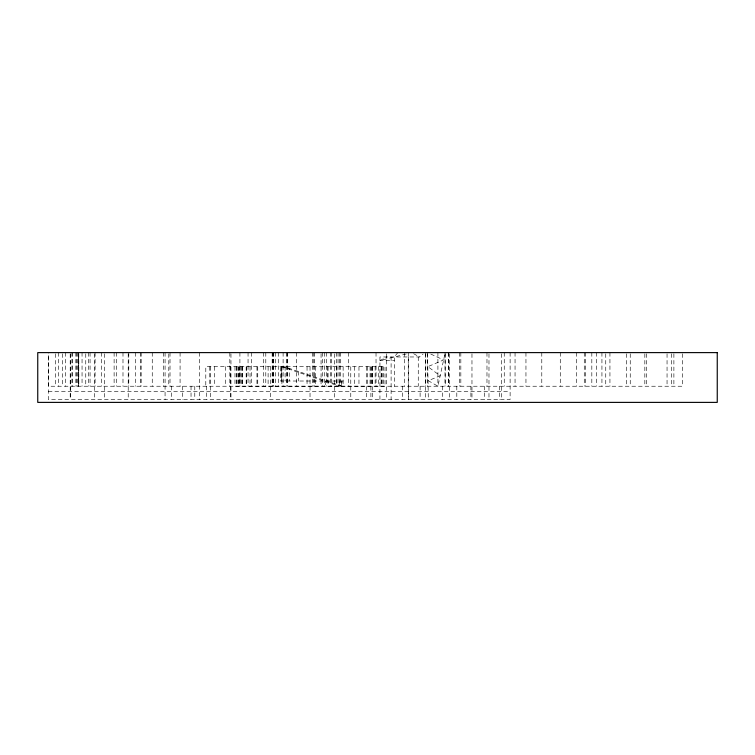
<?xml version="1.0" encoding="UTF-8"?>
<svg xmlns="http://www.w3.org/2000/svg" width="755" height="755" viewBox="0 0 755 755"><rect width="100%" height="100%" fill="white"/><g stroke="black" fill="none" stroke-linecap="round" stroke-linejoin="round"><path stroke-width="0.57" stroke-dasharray="3.77 2.83" d="M430.765 354.076L443.629 359.946L427.887 366.647L440.184 375.792L428.217 380.68L437.909 386.23L444.988 353.661M338.58 385.078L341.94 386.183L341.94 381.02M397.781 352.613L394.308 356.964L379.935 360.522L394.308 360.522M379.935 399.518L379.935 356.964L419.525 356.964L423.055 354.057M379.935 360.522L387.117 356.964M406.237 353.972L394.308 356.964L394.308 386.23M343.129 381.02L280.501 381.02L280.501 366.704M48.301 391.307L510.116 391.307M281.738 381.02L281.738 366.704L289.269 368.383L289.269 381.02M341.94 386.183L284.352 366.704M281.738 366.704L339.325 386.183M413.627 353.699L419.525 356.964M427.575 353.784L428.311 399.518M682.35 353.774L682.35 386.23L48.697 386.23L48.697 353.774M673.885 353.774L673.885 386.23M671.535 353.774L671.535 386.23M667.052 353.774L667.052 386.23M646.497 353.774L646.497 386.23M644.836 353.774L644.836 386.23M630.246 353.774L630.246 386.23M626.659 353.774L626.659 386.23M609.936 352.613L609.936 386.23M605.746 353.774L605.746 386.23M601.933 352.613L601.933 386.23M596.393 352.613L596.393 386.23M591.826 352.613L591.826 386.23M585.578 352.613L585.578 386.23M584.276 352.613L584.276 386.23M576.716 352.613L576.716 386.23M560.276 352.613L560.276 386.23M541.788 352.613L541.788 386.23M525.952 352.613L525.952 386.23M515.052 352.613L515.052 386.23M510.116 352.613L510.116 399.518L48.301 399.518L48.301 353.784M504.255 352.613L504.255 386.23M501.669 353.784L501.669 399.518M499.678 386.23L499.678 399.518M488.976 353.784L488.976 399.518M486.975 352.613L486.975 386.23M484.465 386.23L484.465 399.518M471.969 353.784L471.969 399.518M470.903 386.23L470.903 399.518M460.833 352.613L460.833 386.23M459.691 352.613L459.691 386.23M456.803 386.23L456.803 399.518M449.669 353.784L449.669 399.518M448.583 352.613L448.583 386.23M448.376 352.613L448.376 386.23M445.224 353.774L445.224 386.23M445.025 352.613L445.025 386.23M442.43 386.23L442.43 399.518M437.909 352.613L437.909 386.23M427.547 352.613L427.547 386.23M425.754 352.613L425.754 386.23M425.593 353.784L425.593 399.518M420.11 386.23L420.11 399.518M418.261 356.964L418.261 386.23M408.474 356.964L408.474 399.518M408.351 386.23L408.351 399.518M408.257 352.613L408.257 386.23M404.623 352.613L404.623 386.23M402.339 386.23L402.339 399.518M391.109 356.964L391.109 399.518M386.635 353.784L386.635 399.518M383.549 366.704L383.549 386.183M382.2 366.704L382.2 386.183M381.615 366.704L381.615 386.183M381.124 366.704L381.124 386.183M378.632 366.704L378.632 386.183M376.028 352.613L376.028 386.23M375.15 366.704L375.15 386.183M372.319 366.704L372.319 399.518M372.224 366.704L372.224 386.23M371.63 366.704L371.63 386.183M370.913 366.704L370.913 399.518M370.063 366.704L370.063 386.23M367.713 366.704L367.713 386.23M366.666 366.704L366.713 399.518M358.965 366.704L358.965 386.183M354.435 366.704L354.435 386.183M350.773 366.704L350.773 399.518M348.706 352.613L348.706 386.23M343.129 366.704L343.129 386.183M341.553 381.02L341.553 386.183M340.345 352.613L340.345 386.23M339.42 352.613L339.42 386.23M339.325 381.02L339.325 385.333M338.042 352.613L338.042 386.23M336.824 366.704L336.824 386.183M336.57 352.613L336.57 386.23M334.673 353.784L334.673 399.518M331.332 352.613L331.332 386.23M330.303 352.613L330.303 386.23M328.076 366.704L328.076 386.183M327.283 366.704L327.283 381.02M326.377 352.613L326.377 386.23M325.386 381.02L325.386 386.183M324.612 352.613L324.612 386.23M322.423 352.613L322.423 386.23M321.064 353.774L321.064 386.23M315.42 366.704L315.42 386.183M314.656 352.613L314.656 386.23M313.778 352.613L313.778 386.23M312.306 352.613L312.306 386.23M310.031 366.704L310.031 399.518M307.049 366.704L307.049 386.183M298.31 371.46L298.31 381.02M296.63 352.613L296.63 386.23M287.287 352.613L287.287 386.23M287.127 352.613L287.127 386.23M286.438 352.613L286.438 386.23M285.107 366.704L285.107 381.02M283.106 352.613L283.106 386.23M281.889 366.704L281.889 386.183M281.445 366.704L281.445 381.02M278.274 352.613L278.274 386.23M275.603 352.613L275.603 386.23M273.725 352.613L273.725 386.23M273.385 352.613L273.404 386.23M272.687 352.613L272.536 386.23M272.177 352.613L272.177 386.23M270.658 366.704L270.658 399.518M268.11 366.704L268.11 386.183M265.788 352.613L265.788 386.23M263.618 352.613L263.618 386.23M257.738 366.704L257.738 386.183M256.974 366.704L256.974 386.183M251.689 352.613L251.689 386.23M250.037 366.704L250.037 386.183M248.055 352.613L248.055 386.23M246.3 366.704L246.3 386.183M246.177 366.704L246.177 386.23M242.355 366.704L242.355 386.183M242.223 366.704L242.223 386.183M241.289 366.704L241.289 386.183M240.109 366.704L240.109 386.183M239.911 352.613L239.911 386.23M239.392 366.704L239.392 386.183M238.74 366.704L238.74 386.183M238.127 366.704L238.127 386.183M236.938 366.704L236.938 386.23M236.645 366.704L236.645 386.183M234.975 366.704L234.975 386.183L385.022 386.183L385.022 366.704L205.794 366.704L205.794 386.23M230.964 353.784L230.964 399.518M230.69 366.704L230.69 399.518M229.831 352.613L229.831 386.23M225.49 366.704L225.49 386.23M214.514 366.704L214.514 386.23M210.447 366.704L210.447 399.518M209.777 366.704L209.777 386.23M206.426 386.23L206.426 399.518M199.613 352.613L199.697 399.518M194.781 386.23L194.781 399.518M191.034 386.23L191.034 399.518M182.436 386.23L182.436 399.518M180.077 352.613L180.077 386.23M171.564 386.23L171.564 399.518M170.017 352.613L170.017 386.23M168.799 353.774L168.799 386.23M165.071 352.613L165.071 399.518M163.637 352.613L163.637 386.23M152.255 352.613L152.255 386.23M141.015 352.613L141.015 386.23M140.874 352.613L140.874 386.23M135.692 352.613L135.692 386.23M128.784 352.613L128.784 386.23M128.218 353.784L128.218 399.518M122.989 352.613L122.989 386.23M116.619 352.613L116.619 386.23M114.118 352.613L114.118 386.23M104.473 353.784L104.473 399.518M101.302 352.613L101.302 386.23M95.083 352.613L95.083 386.23M94.498 353.784L94.498 399.518M90.062 352.613L90.062 386.23M88.297 352.613L88.297 386.23M85.759 353.774L85.759 386.23M82.05 352.613L82.05 386.23M78.813 353.774L78.813 386.23M77.293 352.613L77.293 386.23M76.113 352.613L76.113 386.23M76.01 352.613L76.01 386.23M72.537 352.613L72.537 386.23M71.923 352.613L71.923 386.23M70.357 353.784L70.357 399.518M70.215 353.784L70.215 399.518M65.591 352.613L65.591 386.23M62.589 353.774L62.589 386.23M58.645 352.613L58.645 386.23M55.643 353.774L55.643 386.23M78.445 386.23L78.445 352.613L78.397 386.23"/><path stroke-width="1.13" d="M717.25 352.613L37.75 352.613L37.75 402.387L717.25 402.387L717.25 352.613"/></g></svg>
